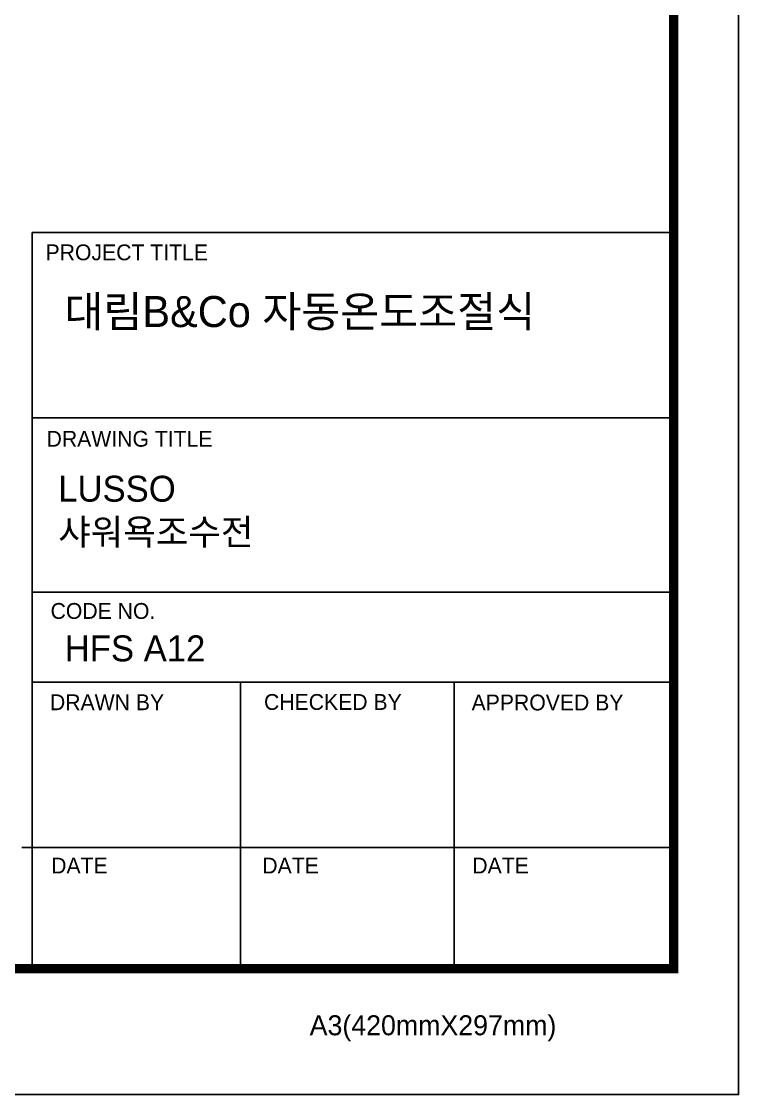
# Model space of a CAD drawing. Extents: x 6453 to 7582, y 0 to 827.
# Drawn here: x 7380.3 to 7581.8, y 0 to 301.6 of the extents above; entities that cross this region are included whole.
import ezdxf

# ---------------------------------------------------------------- set-up
doc = ezdxf.new("R2010")
doc.units = 0
doc.header["$LTSCALE"] = 30
doc.header["$MEASUREMENT"] = 0
doc.layers.get('0').update_dxf_attribs({"linetype": 'CONTINUOUS'})
doc.styles.add('Daelim Dimension', font='')
doc.styles.get('Daelim Dimension').set_extended_font_data('나눔고딕')

msp = doc.modelspace()

# ---------------------------------------------------------------- linework, layer by layer
at = {"color": 5, "ltscale": 40}
for p, q in [((7563.56, 242.36), (7383.22, 242.36)), ((7563.56, 190.24), (7383.22, 190.24)), ((7563.56, 190.24), (7383.22, 190.24)), ((7563.56, 141.2), (7383.22, 141.2)), ((7563.56, 141.2), (7383.22, 141.2)), ((7563.56, 115.91), (7383.22, 115.91)), ((7563.56, 115.91), (7383.22, 115.91)), ((7441.79, 115.91), (7441.79, 35.4)), ((7501.91, 115.91), (7501.91, 35.4)), ((7563.56, 69.4), (7380.37, 69.4)), ((7563.56, 69.4), (7384.62, 69.4)), ((7563.56, 35.4), (7409, 35.4))]:
    msp.add_line(p, q, dxfattribs=at)
at = {"color": 5, "ltscale": 0.5}
msp.add_line((7383.22, 242.36), (7383.22, 34.31), dxfattribs=at)
at = {"ltscale": 0.5}
msp.add_lwpolyline([(6453.41, 0), (7581.81, 0), (7581.81, 826.8), (6453.41, 826.8)], close=True, dxfattribs=at)
at = {"color": 5, "linetype": 'ByBlock', "lineweight": 200, "const_width": 2.6}
msp.add_lwpolyline([(6471.56, 35.4), (7563.56, 35.4), (7563.56, 807.6), (6471.56, 807.6)], close=True, dxfattribs=at)

# ---------------------------------------------------------------- texts
at = {"color": 5, "ltscale": 40, "style": 'Daelim Dimension'}
for s, height, p in [('PROJECT TITLE', 4.453, (7387.03, 234.51)), ('DRAWING TITLE', 4.453, (7387.32, 182.11)), ('CODE NO.', 4.453, (7388.44, 133.71)), ('DRAWN BY', 4.453, (7388.26, 108.04)), ('CHECKED BY', 4.453, (7448.43, 108.12)), ('APPROVED BY', 4.453, (7506.78, 107.97)), ('DATE', 4.453, (7388.61, 62.14)), ('DATE', 4.453, (7447.95, 62.14)), ('DATE', 4.453, (7506.98, 62.14)), ('A3(420mmX297mm)', 5.6201, (7461.27, 16.66))]:
    msp.add_text(s, height=height, dxfattribs=at).set_placement(p)
at = {"attachment_point": 1, "style": 'Daelim Dimension'}
for s, insert, char_height, width in [('대림B&Co 자동온도조절식', (7392.33, 224.46), 8.7291, 140.2959), (' LUSSO\\P 샤워욕조수전 ', (7387.88, 173.94), 7.287, 122.6352), ('HFS A12', (7392.41, 129.06), 7.287, 122.6352)]:
    msp.add_mtext(s, dxfattribs=dict(at, insert=insert, char_height=char_height, width=width))

doc.saveas('drawing.dxf')
